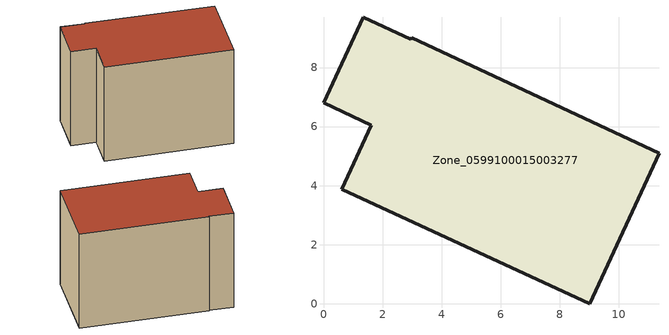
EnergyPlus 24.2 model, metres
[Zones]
Zone_0599100015003277
 floor ground (C_G): 11.37,5.09 9.03,0 0.62,3.88 1.62,6.04 0,6.8 1.35,9.7 2.96,8.95 2.98,9.01 z0.89
 wall outside (C_F): 2.96,8.95 1.35,9.7 0,6.8 1.62,6.04 0.62,3.88 9.03,0 11.37,5.09 2.98,9.01 2.96,8.95 z0.89:8.73
 roof outside (C_R): 11.37,5.09 2.98,9.01 2.96,8.95 1.35,9.7 0,6.8 1.62,6.04 0.62,3.88 9.03,0 z8.73
[BUILDING]
Pand.0599100015003277: North Axis=0; Terrain=City; Loads Convergence Tolerance Value=0.04; Temperature Convergence Tolerance Value=0.4; Solar Distribution=FullExterior; Maximum Number of Warmup Days=25; Minimum Number of Warmup Days=1
[Site:Location]
Rotterdam.The.Hague.AP_ZH_NLD Design_Conditions: Latitude=51.96; Longitude=4.45; Time Zone=1; Elevation=-4.5
[SITE:GROUNDTEMPERATURE:BUILDINGSURFACE]
18, 18, 18, 18, 18, 18, 18, 18, 18, 18, 18, 18
[MATERIAL] Thermal Absorptance=0.9; Solar Absorptance=0.7; Visible Absorptance=0.7
Name | Roughness | Thickness | Conductivity | Density | Specific Heat
G.TI.1965-1974 | MediumSmooth | 0.15 | 0.882353 | 540 | 1210
F.TI.1965-1974 | Rough | 0.3 | 0.697674 | 1920 | 840
R.TI.1965-1974 | MediumRough | 0.2 | 0.232558 | 1500 | 1000
[CONSTRUCTION]
C_G: G.TI.1965-1974
C_F: F.TI.1965-1974
C_R: R.TI.1965-1974
[ZONE]
Zone_0599100015003277: Type=1; Multiplier=1; Ceiling Height=Autocalculate; Volume=Autocalculate; Floor Area=autocalculate; Part of Total Floor Area=Yes
[ZONEINFILTRATION:DESIGNFLOWRATE]
Infil_Zone_0599100015003277: Zone or ZoneList or Space or SpaceList=Zone_0599100015003277; Schedule=AlwaysOn; Design Flow Rate Calculation Method=Flow/Area; Flow Rate per Floor Area=0.003; Constant Term Coefficient=1; Temperature Term Coefficient=0; Velocity Term Coefficient=0; Velocity Squared Term Coefficient=0
[HVACTEMPLATE:ZONE:IDEALLOADSAIRSYSTEM]
Zone_0599100015003277: Maximum Heating Supply Air Temperature=50; Minimum Cooling Supply Air Temperature=13; Maximum Heating Supply Air Humidity Ratio=0.0156; Minimum Cooling Supply Air Humidity Ratio=0.0077; Heating Limit=NoLimit; Cooling Limit=NoLimit; Dehumidification Control Type=ConstantSensibleHeatRatio; Cooling Sensible Heat Ratio=0.7; Dehumidification Setpoint=60; Humidification Control Type=None; Humidification Setpoint=30; Outdoor Air Method=None; Outdoor Air Flow Rate per Person=0.00944; Outdoor Air Flow Rate per Zone Floor Area=0; Outdoor Air Flow Rate per Zone=0; Demand Controlled Ventilation Type=None; Outdoor Air Economizer Type=NoEconomizer; Heat Recovery Type=None; Sensible Heat Recovery Effectiveness=0.7; Latent Heat Recovery Effectiveness=0.65
[ZONECONTROL:THERMOSTAT]
ThermostatControl_Zone_0599100015003277: Zone or ZoneList=Zone_0599100015003277; Control Type Schedule=DualSetpointControlType; Control 1=Thermostat_Zone_0599100015003277; Temperature Difference Between Cutout And Setpoint=0
[THERMOSTATSETPOINT:DUALSETPOINT]
Thermostat_Zone_0599100015003277: Heating Setpoint Temperature Schedule=HeatingSetpoint_Zone_0599100015003277; Cooling Setpoint Temperature Schedule=CoolingSetpoint_Zone_0599100015003277
[SCHEDULE:COMPACT]
HeatingSetpoint_Zone_0599100015003277: Through: 12/31, For: AllDays, Until: 24:00, 21
CoolingSetpoint_Zone_0599100015003277: Through: 12/31, For: AllDays, Until: 24:00, 24
DualSetpointControlType: Through: 12/31, For: AllDays, Until: 24:00, 4
AlwaysOn: Through: 12/31, For: AllDays, Until: 24:00, 1
